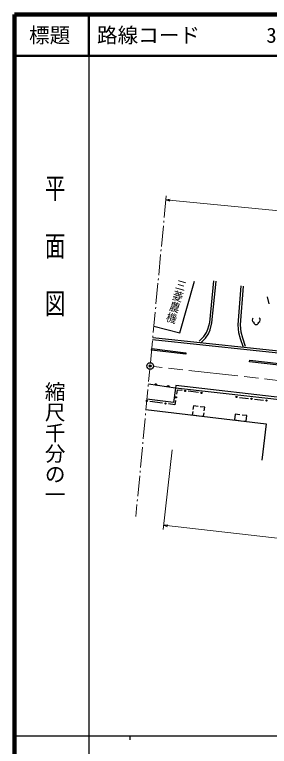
# Model space of a CAD drawing. Units: millimetres, scale not verified. Extents: x 40000 to 680000, y 20000 to 380000.
# Drawn here: x 40000 to 101868, y 202409 to 380000 of the extents above; entities that cross this region are included whole.
import ezdxf
from ezdxf.enums import TextEntityAlignment as Align

# ---------------------------------------------------------------- set-up
doc = ezdxf.new("R2010")
doc.units = ezdxf.units.MM
doc.header["$LTSCALE"] = 1000
doc.header["$PDMODE"] = 32
doc.header["$PDSIZE"] = 500
doc.linetypes.add('CHAIN', pattern=[18.5, 12, -1.5, 3.5, -1.5])
for name, color, linetype, lineweight in [('M-BGD', 7, 'Continuous', 25), ('M-BMK', 2, 'CHAIN', 13), ('M-BMK-HTXT', 7, 'Continuous', 13), ('M-BMK-SRVR', 3, 'Continuous', 25), ('M-STR-HTXT', 7, 'Continuous', 13), ('M-STR-STRD', 7, 'Continuous', 25), ('M-TTL', 2, 'Continuous', 140), ('M-TTL-BAND', 7, 'Continuous', 25), ('M-TTL-LINE', 7, 'Continuous', 50)]:
    doc.layers.add(name, color=color, linetype=linetype, lineweight=lineweight)
doc.layers.add('M-OTRS', color=6, linetype='Continuous')
doc.layers.add('M-TTL-TXT', color=7, linetype='Continuous')
doc.styles.add('@ＭＳ ゴシック', font='')
doc.styles.add('ＭＳ ゴシック', font='')
doc.styles.get('@ＭＳ ゴシック').set_extended_font_data('@MS Gothic')
doc.styles.get('ＭＳ ゴシック').set_extended_font_data('MS Gothic')

msp = doc.modelspace()

# ---------------------------------------------------------------- linework, layer by layer
at = {"layer": 'M-BGD'}
for p, q in [((101815, 309778), (101401, 311527)), ((79106, 289370), (72480, 290292)), ((79174, 289966), (79106, 289370)), ((79441, 288898), (79281, 287857)), ((80678, 288752), (79441, 288898)), ((84643, 288283), (82168, 288576)), ((75886, 285737), (72840, 286148)), ((79055, 286374), (78895, 285332)), ((94625, 287117), (96783, 286866)), ((98273, 286692), (100431, 286441)), ((78895, 285332), (77372, 285537)), ((83411, 285030), (83311, 284186)), ((84538, 284896), (83411, 285030)), ((86162, 284704), (85035, 284837)), ((86061, 283860), (86162, 284704)), ((83252, 283690), (83152, 282846)), ((83152, 282846), (84279, 282712)), ((84776, 282653), (85902, 282519)), ((85902, 282519), (86002, 283363)), ((93573, 283010), (93409, 281629)), ((94730, 282872), (93573, 283010)), ((96383, 282676), (95226, 282813)), ((96219, 281295), (96383, 282676)), ((93409, 281629), (94566, 281491)), ((95062, 281433), (96219, 281295))]:
    msp.add_line(p, q, dxfattribs=at)
for points in [[(73813, 304358), (80099, 302811), (83657, 315289)], [(84826, 300719), (85928, 301864), (86620, 302815), (86942, 303633), (87377, 305321), (88380, 315380)], [(85222, 300337), (86351, 301510), (87106, 302548), (87466, 303463), (87920, 305225), (88928, 315325)], [(95558, 299246), (94870, 301300), (94471, 302810), (94324, 304719), (95028, 314179)], [(96079, 299421), (95397, 301457), (95015, 302902), (94876, 304720), (95577, 314138)], [(155937, 292459), (134599, 294622), (73502, 301072)], [(155987, 292956), (134650, 295120), (73554, 301569)], [(141002, 282951), (107269, 286759), (79174, 289966)], [(79106, 289370), (78583, 285851), (72136, 286652)], [(140935, 282355), (107201, 286162), (79106, 289370)], [(71901, 284181), (101115, 280714), (100053, 271847)]]:
    msp.add_lwpolyline(points, dxfattribs=at)
for centre, radius in [((81423, 288664), 150), ((81423, 288664), 120), ((81423, 288664), 100), ((85388, 288195), 150), ((85388, 288195), 120), ((85388, 288195), 100), ((72097, 286248), 150), ((72097, 286248), 120), ((72097, 286248), 100), ((79168, 287115), 150), ((79168, 287115), 120), ((79168, 287115), 100), ((93880, 287204), 150), ((93880, 287204), 120), ((93880, 287204), 100), ((97528, 286779), 150), ((97528, 286779), 120), ((97528, 286779), 100), ((101176, 286354), 150), ((101176, 286354), 120), ((101176, 286354), 100), ((76629, 285637), 150), ((76629, 285637), 120), ((76629, 285637), 100)]:
    msp.add_circle(centre, radius, dxfattribs=at)
for centre, radius, start, end in [((98203, 305875), 536, 116.08703, 255.33416), ((99132, 305875), 536, 284.66584, 63.91297), ((98667, 305356), 600, 180, 0), ((74300, 289984), 354, 0.87198, 163.27716), ((74300, 289984), 283, 3.09602, 161.05312), ((74300, 289984), 212, 6.84235, 157.30679), ((74300, 289984), 142, 14.55407, 149.59506), ((74300, 289984), 100, 24.87174, 139.2774), ((77271, 289570), 354, 0.87198, 163.27716), ((77271, 289570), 283, 3.09602, 161.05312), ((77271, 289570), 212, 6.84235, 157.30679), ((77271, 289570), 142, 14.55407, 149.59506), ((77271, 289570), 100, 24.87174, 139.2774)]:
    msp.add_arc(centre, radius, start, end, dxfattribs=at)
at = {"layer": 'M-BMK'}
msp.add_lwpolyline([(171580, 284124), (145901, 286483), (130991, 288135), (73695, 294636)], dxfattribs=at)
at = {"layer": 'M-BMK-HTXT'}
for p, q in [((76311, 330726), (76817, 336063)), ((75651, 323757), (76123, 328735)), ((76198, 329531), (76236, 329929)), ((74991, 316788), (75463, 321766)), ((75538, 322562), (75576, 322960)), ((74331, 309819), (74802, 314797)), ((74878, 315593), (74915, 315992)), ((74217, 308625), (74255, 309023)), ((73670, 302851), (74142, 307828)), ((73557, 301656), (73595, 302054)), ((72976, 295522), (73482, 300859)), ((72545, 290977), (72825, 293930)), ((72432, 289782), (72470, 290180)), ((71885, 284008), (72357, 288986)), ((71772, 282813), (71809, 283212)), ((71225, 277039), (71696, 282017)), ((71111, 275845), (71149, 276243)), ((70564, 270070), (71036, 275048)), ((70451, 268876), (70489, 269274)), ((69904, 263102), (70376, 268079)), ((69436, 258158), (69715, 261111)), ((69791, 261907), (69829, 262305))]:
    msp.add_line(p, q, dxfattribs=at)
at = {"layer": 'M-BMK-SRVR'}
msp.add_circle((72900, 294726), 800, dxfattribs=at)
at = {"layer": 'M-OTRS'}
msp.add_point((72900, 294726), dxfattribs=at)
at = {"layer": 'M-STR-HTXT'}
for p, q in [((76725, 335089), (77745, 335241)), ((76725, 335089), (256088, 317566)), ((76725, 335089), (77696, 334743)), ((78239, 274342), (76058, 255082)), ((76170, 256076), (77192, 256212)), ((76170, 256076), (175184, 244862)), ((76170, 256076), (77136, 255715))]:
    msp.add_line(p, q, dxfattribs=at)
at = {"layer": 'M-STR-STRD'}
for points in [[(81553, 297568), (73266, 298589), (73314, 298977), (81601, 297956)], [(134102, 291503), (97052, 295729), (97097, 296127), (134147, 291900)]]:
    msp.add_lwpolyline(points, close=True, dxfattribs=at)
at = {"layer": 'M-TTL'}
for p, q in [((40000, 380000), (40000, 20000)), ((680000, 380000), (40000, 380000))]:
    msp.add_line(p, q, dxfattribs=at)
at = {"layer": 'M-TTL-BAND'}
for p, q in [((58000, 370000), (58000, 20000)), ((40000, 205000), (579000, 205000)), ((68000, 205000), (68000, 204000))]:
    msp.add_line(p, q, dxfattribs=at)
at = {"layer": 'M-TTL-LINE'}
for p, q in [((58000, 380000), (58000, 370000)), ((40000, 370000), (680000, 370000))]:
    msp.add_line(p, q, dxfattribs=at)

# ---------------------------------------------------------------- texts
at = {"layer": 'M-BGD', "style": '@ＭＳ ゴシック', "width": 1.1}
msp.add_text('三菱農機', height=1833, rotation=253.884, dxfattribs=at).set_placement((77799, 310775), align=Align.BOTTOM_CENTER)
at = {"layer": 'M-TTL-BAND', "style": '@ＭＳ ゴシック', "width": 1.4}
msp.add_text('平  面  図', height=3666, rotation=270, dxfattribs=at).set_placement((49777, 306475), align=Align.MIDDLE_RIGHT)
at = {"layer": 'M-TTL-BAND', "style": '@ＭＳ ゴシック'}
msp.add_text('縮尺千分の一', height=3666, rotation=270, dxfattribs=at).set_placement((49777, 261030), align=Align.MIDDLE_RIGHT)
at = {"layer": 'M-TTL-TXT', "style": 'ＭＳ ゴシック'}
msp.add_text('標題', height=3666, dxfattribs=at).set_placement((48500, 375000), align=Align.MIDDLE_CENTER)
for s, p in [('路線コード', (60000, 375000)), ('335', (101142, 375000))]:
    msp.add_text(s, height=3666, dxfattribs=at).set_placement(p, align=Align.MIDDLE_LEFT)

doc.saveas('drawing.dxf')
